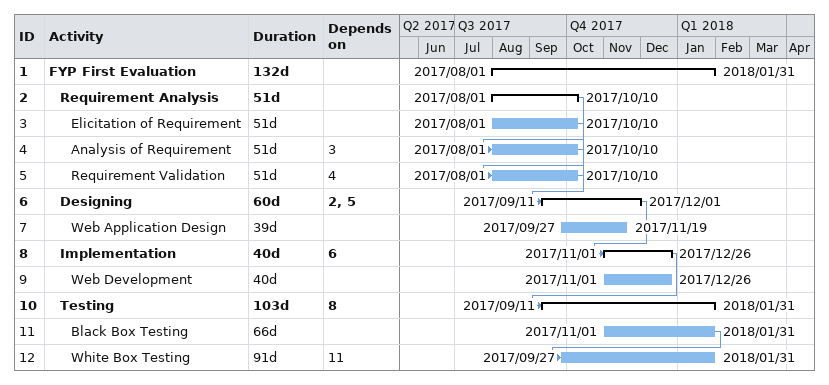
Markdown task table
| ID | Level | Task | Duration | Start | Finish | Predecessors |
|---|---|---|---|---|---|---|
| 1 | 1 | **FYP First Evaluation** | 132d | 2017-08-01 | 2018-01-31 |  |
| 2 | 2 | **Requirement Analysis** | 51d | 2017-08-01 | 2017-10-10 |  |
| 3 | 3 | Elicitation of Requirement | 51d | 2017-08-01 | 2017-10-10 |  |
| 4 | 3 | Analysis of Requirement | 51d | 2017-08-01 | 2017-10-10 | 3 |
| 5 | 3 | Requirement Validation | 51d | 2017-08-01 | 2017-10-10 | 4 |
| 6 | 2 | **Designing** | 60d | 2017-09-11 | 2017-12-01 | 2, 5 |
| 7 | 3 | Web Application Design | 39d | 2017-09-27 | 2017-11-19 |  |
| 8 | 2 | **Implementation** | 40d | 2017-11-01 | 2017-12-26 | 6 |
| 9 | 3 | Web Development | 40d | 2017-11-01 | 2017-12-26 |  |
| 10 | 2 | **Testing** | 103d | 2017-09-11 | 2018-01-31 | 8 |
| 11 | 3 | Black Box Testing | 66d | 2017-11-01 | 2018-01-31 |  |
| 12 | 3 | White Box Testing | 91d | 2017-09-27 | 2018-01-31 | 11 |
